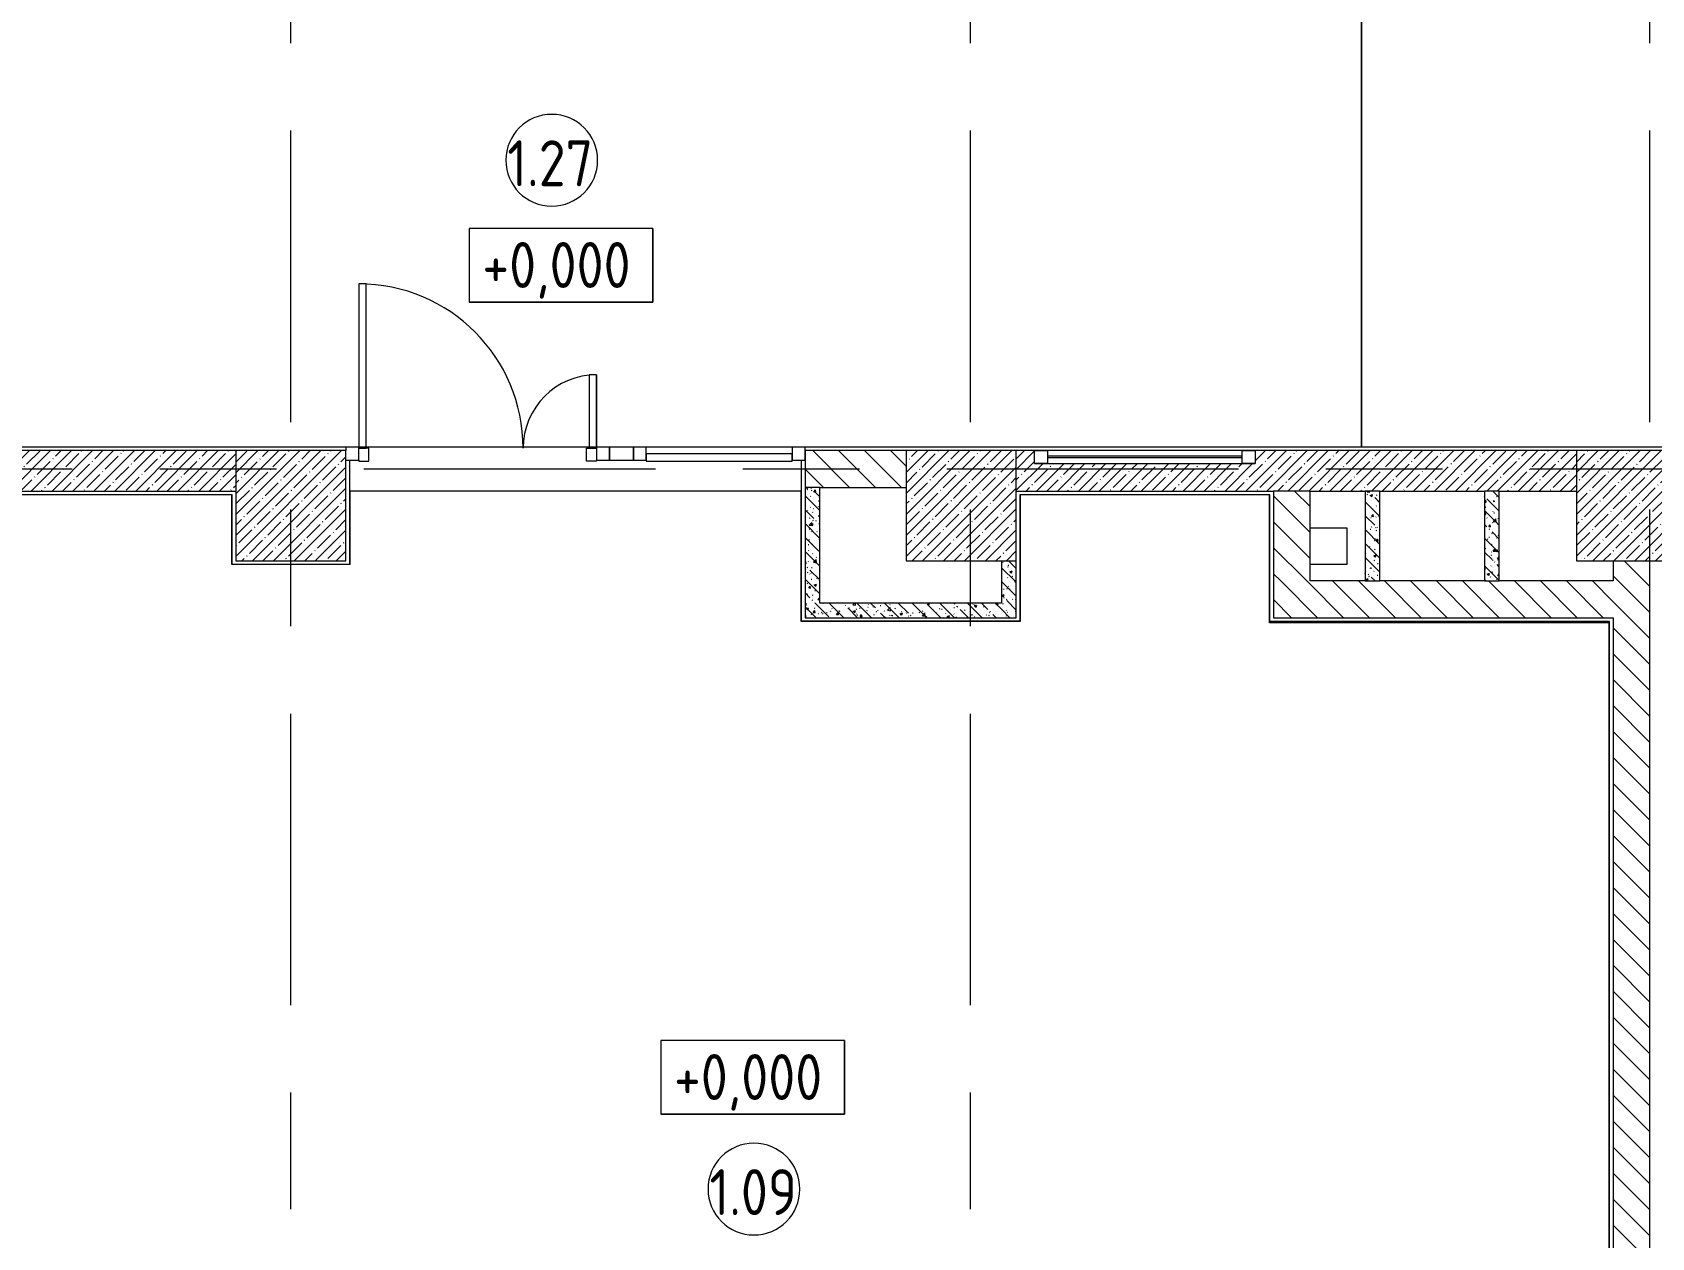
# Model space of a CAD drawing. Header units: millimetres. Extents: x -4029 to 232974, y -8553 to 104777.
# Drawn here: x 20803 to 29619, y 3614 to 10178 of the extents above; entities that cross this region are included whole.
import ezdxf

# ---------------------------------------------------------------- set-up
doc = ezdxf.new("R2010")
doc.units = ezdxf.units.MM
doc.linetypes.add('Осевая', pattern=[3175, 635, -476.25, 1587.5, -476.25])
for name, color, linetype, lineweight in [('A-AREA-BNDY', 7, 'Continuous', 9), ('A-AREA-IDEN', 7, 'Continuous', 9), ('A-GLAZ', 7, 'Continuous', 9), ('A-GLAZ-CURT', 7, 'Continuous', 9), ('A-GLAZ-CWMG', 7, 'Continuous', 9), ('A-WALL-1', 7, 'Continuous', 13), ('G-ANNO-DIMS', 7, 'Continuous', 9), ('I-WALL', 7, 'Continuous', 9), ('S-COLS', 7, 'Continuous', 9), ('Оси-2', 7, 'Осевая', 9)]:
    doc.layers.add(name, color=color, linetype=linetype, lineweight=lineweight)
for name, color, linetype, lineweight, true_color in [('A-DETL-GENF-3', 7, 'Continuous', 9, 0xaaaaaa), ('A-DOOR-1', 7, 'Continuous', 9, 0xaaaaaa), ('A-FLOR-1', 7, 'Continuous', 9, 0xaaaaaa), ('I-WALL-1', 7, 'Continuous', 9, 0x787878)]:
    doc.layers.add(name, color=color, linetype=linetype, lineweight=lineweight, true_color=true_color)
doc.styles.add('GOST Common', font='', dxfattribs={"width": 0.9, "height": 250})
doc.styles.get('GOST Common').set_extended_font_data('GOST Common')
pattern_1 = [(135, (0, 0), (-70.71068, -70.71068), [])]
pattern_2 = [(135, (0, 0), (-75.43415, -75.43415), [106.68, -17.78, 3.556, -17.78]), (135, (0, 75.39), (-75.43415, -75.43415), []), (50, (0, 0), (127.5292, -11.15758), [13.335, -146.685]), (355, (0, 0), (-24.66966, 133.74), [10.668, -117.348]), (100.451, (10.63, -0.93), (102.85973, 122.5818), [11.333, -124.663]), (46.184, (0, 35.56), (189.75516, -29.4304), [20.002, -220.027]), (96.636, (15.81, 33.1), (166.1822, 173.1996), [17, -186.995]), (351.184, (0, 35.56), (166.1839, 173.1976), [16.002, -176.022]), (21, (17.78, 26.67), (106.13027, -71.58603), [13.335, -146.685]), (326, (17.78, 26.67), (43.2619, 128.93175), [10.668, -117.348]), (71.451, (26.62, 20.7), (149.392, 57.34505), [11.333, -124.663]), (37.5, (0, 0), (2.16223, 59.18836), [3.353, -112.573, 3.353, -115.773, -117.793]), (37.5, (0, 0), (2.16223, 59.18836), [-235.052, 3.353, -114.44]), (7.5, (0, 0), (46.77386, 70.12615), [3.353, -64.567, 3.353, -109.906, -44.894]), (7.5, (0, 0), (46.77386, 70.12615), [-181.178, 3.353, -41.542]), (327.5, (-39.65, 0), (94.91367, -4.01009), [3.353, -41.097, 3.353, -135.331, -184.023]), (327.5, (-39.65, 0), (94.91367, -4.01009), [-183.134, 3.353, -180.67]), (317.5, (-57.43, 0), (103.69057, 17.79882), [3.353, -54.432, 3.353, -88.748, -130.683]), (317.5, (-57.43, 0), (103.69057, 17.79882), [-149.885, 3.353, -127.33])]
pattern_3 = [(45, (0, 0), (-57.02463, 57.02463), []), (45, (57.025, 0), (-57.02463, 57.02463), [100.806, -20.161, 3.353, -16.808])]

# ---------------------------------------------------------------- blocks, each defined once
blk = doc.blocks.new('BSC_Колонна _Прямоугольная - 600х600-23286269-План монтажа стен и перегородок 1 этажа в осях 1-12')
at = {"layer": 'S-COLS'}
h = blk.add_hatch(dxfattribs=at)
h.set_pattern_fill('FP_2', color=256, style=0, pattern_type=2)
h.set_pattern_definition([(45, (-29509.74, -7600), (-57.02463, 57.02463), []), (45, (-29452.72, -7600), (-57.02463, 57.02463), [100.806, -20.161, 3.353, -16.808])])
h.paths.add_polyline_path([(100, -300), (300, -300), (300, 300), (-300, 300), (-300, -300), (-23.5, -300)])
for p, q in [((300, 300), (-300, 300)), ((-300, 300), (-300, -300)), ((300, -300), (300, 300)), ((-300, -300), (300, -300))]:
    blk.add_line(p, q, dxfattribs=at)
blk = doc.blocks.new('BSC_Колонна _Прямоугольная - 600х600-V5-План монтажа стен и перегородок 1 этажа в осях 1-12')
at = {"layer": 'S-COLS'}
h = blk.add_hatch(dxfattribs=at)
h.set_pattern_fill('FP_10', color=256, style=0, pattern_type=2)
h.set_pattern_definition([(45, (-25860, -7600), (-57.02463, 57.02463), []), (45, (-25802.975, -7600), (-57.02463, 57.02463), [100.806, -20.161, 3.353, -16.808])])
h.paths.add_polyline_path([(300, -300), (300, 300), (-300, 300), (-300, -300), (-110.8, -300)])
for p, q in [((300, 300), (-300, 300)), ((-300, 300), (-300, -300)), ((300, -300), (300, 300)), ((-300, -300), (300, -300))]:
    blk.add_line(p, q, dxfattribs=at)
blk = doc.blocks.new('BSC_Колонна _Прямоугольная - 600х600-V48-План монтажа стен и перегородок 1 этажа в осях 1-12')
at = {"layer": 'S-COLS'}
h = blk.add_hatch(dxfattribs=at)
h.set_pattern_fill('FP_75', color=256, style=0, pattern_type=2)
h.set_pattern_definition([(45, (-22210, -7600), (-57.02463, 57.02463), []), (45, (-22152.975, -7600), (-57.02463, 57.02463), [100.806, -20.161, 3.353, -16.808])])
h.paths.add_polyline_path([(300, -300), (300, 300), (-300, 300), (-300, -300), (246.8, -300)])
for p, q in [((300, 300), (-300, 300)), ((-300, 300), (-300, -300)), ((300, -300), (300, 300)), ((-300, -300), (300, -300))]:
    blk.add_line(p, q, dxfattribs=at)
blk = doc.blocks.new('Прямоугольный импост - 50 x 70 мм-31700031-План монтажа стен и перегородок 1 этажа в осях 1-12')
at = {"layer": 'A-GLAZ-CWMG'}
for p, q in [((-70, 35), (0, 35)), ((-70, -35), (-70, 35)), ((0, 35), (0, -35)), ((0, -35), (-70, -35))]:
    blk.add_line(p, q, dxfattribs=at)
blk = doc.blocks.new('Дверь_Витражная_остекление_ - ДВН_ДАО_Главный вход_1200 в свету-31742133-План монтажа стен и перегородок 1 этажа в осях 1-12')
at = {"layer": 'A-DETL-GENF-3'}
for p, q in [((-607.5, 925), (-647.5, 925)), ((-647.5, 925), (-647.5, 35)), ((-607.5, 30), (-607.5, 925)), ((647.5, 430), (607.5, 430)), ((607.5, 430), (607.5, 30)), ((647.5, 35), (647.5, 430)), ((-647.5, 30), (-607.5, 30)), ((-592.5, 30), (-647.5, 30)), ((-592.5, -40), (-592.5, 30)), ((592.5, -40), (592.5, 30)), ((592.5, 30), (647.5, 30)), ((607.5, 30), (647.5, 30)), ((-647.5, -35), (-647.5, -40)), ((-647.5, -40), (-592.5, -40)), ((647.5, -40), (592.5, -40)), ((647.5, -35), (647.5, -40))]:
    blk.add_line(p, q, dxfattribs=at)
at = {"layer": 'A-DOOR-1'}
for p, q in [((-647.5, 925), (-647.5, 35)), ((647.5, 430), (647.5, 35))]:
    blk.add_line(p, q, dxfattribs=at)
for centre, radius, start, end in [((-647.5, 30), 895, 360, 90), ((647.5, 30), 400, 90, 180)]:
    blk.add_arc(centre, radius, start, end, dxfattribs=at)
blk = doc.blocks.new('Системная панель - Стемалит - 40мм-31720939-План монтажа стен и перегородок 1 этажа в осях 1-12')
at = {"layer": 'A-GLAZ-CURT'}
for p, q in [((65, 35), (-65, 35)), ((-65, 35), (-65, -35)), ((65, -35), (65, 35)), ((-65, -35), (65, -35))]:
    blk.add_line(p, q, dxfattribs=at)
blk = doc.blocks.new('Прямоугольный импост - 50 x 70 мм-31687886-План монтажа стен и перегородок 1 этажа в осях 1-12')
at = {"layer": 'A-GLAZ-CWMG'}
for p, q in [((-35, 35), (35, 35)), ((-35, -35), (-35, 35)), ((35, 35), (35, -35)), ((35, -35), (-35, -35))]:
    blk.add_line(p, q, dxfattribs=at)
blk = doc.blocks.new('Прямоугольный импост - 50 x 70 мм-31701779-План монтажа стен и перегородок 1 этажа в осях 1-12')
at = {"layer": 'A-GLAZ-CWMG'}
for p, q in [((0, 35), (-70, 35)), ((-70, 35), (-70, -35)), ((-70, -35), (0, -35)), ((0, -35), (0, -17))]:
    blk.add_line(p, q, dxfattribs=at)
blk = doc.blocks.new('Системная панель - Стекло - 40мм-31720953-План монтажа стен и перегородок 1 этажа в осях 1-12')
at = {"layer": 'A-GLAZ-CURT'}
for p, q in [((397.5, 0), (-397.5, 0)), ((-397.5, 0), (-397.5, -40)), ((397.5, -40), (397.5, 0)), ((-397.5, -40), (397.5, -40))]:
    blk.add_line(p, q, dxfattribs=at)
blk = doc.blocks.new('Прямоугольный импост - 50 x 70 мм-31702100-План монтажа стен и перегородок 1 этажа в осях 1-12')
at = {"layer": 'A-GLAZ-CWMG'}
for p, q in [((-35, 35), (35, 35)), ((-35, -35), (-35, 35)), ((35, 35), (35, -35)), ((35, -35), (-35, -35))]:
    blk.add_line(p, q, dxfattribs=at)
blk = doc.blocks.new('Прямоугольный импост - 50 x 70 мм-31720914-План монтажа стен и перегородок 1 этажа в осях 1-12')
at = {"layer": 'A-GLAZ-CWMG'}
blk.add_line((24940, 7918), (24145, 7918), dxfattribs=at)
blk = doc.blocks.new('120_Окно_СКБ_1Ст - 120_Окно_СКБ_1Ст 400х1200 EI30-24228621-План монтажа стен и перегородок 1 этажа в осях 1-12')
at = {"layer": 'A-GLAZ'}
for p, q in [((-600, 40), (-600, 110)), ((-600, 110), (-530, 110)), ((600, 110), (-600, 110)), ((-530, 110), (-530, 40)), ((530, 40), (530, 110)), ((530, 110), (600, 110)), ((600, 110), (600, 40)), ((-530, 40), (-600, 40)), ((-600, 40), (600, 40)), ((530, 80), (-530, 80)), ((530, 70), (-530, 70)), ((600, 40), (530, 40))]:
    blk.add_line(p, q, dxfattribs=at)
blk = doc.blocks.new('Марка_Помещения - Номер-25198446-План монтажа стен и перегородок 1 этажа в осях 1-12')
at = {"layer": 'A-AREA-IDEN'}
for start, end in [(360, 180), (180, 360)]:
    blk.add_arc((0, 0), 2.5, start, end, dxfattribs=at)
blk = doc.blocks.new('Высотные отметки - 10х4_h_-17668695-План монтажа стен и перегородок 1 этажа в осях 1-12')
at = {"layer": 'G-ANNO-DIMS'}
for p, q in [((-5, 4), (-5, 0)), ((5, 4), (-5, 4)), ((5, 4), (-5, 4)), ((-5, 4), (-5, 0)), ((5, 4), (5, 0)), ((5, 0), (5, 4)), ((5, 0), (-5, 0)), ((-5, 0), (5, 0))]:
    blk.add_line(p, q, dxfattribs=at)

msp = doc.modelspace()

# ---------------------------------------------------------------- hatches: boundary and pattern name
at = {"layer": 'I-WALL'}
h = msp.add_hatch(dxfattribs=at)
h.set_pattern_fill('FP_1', color=256, style=0, pattern_type=2)
h.set_pattern_definition(pattern_3)
h.paths.add_polyline_path([(20040.2702, 7680), (21910, 7680), (21910, 7900), (18485, 7900), (18485, 7680), (19766.2086, 7680)])
h.paths.add_polyline_path([(17260, 7680), (17535, 7680), (17535, 7900), (17260, 7900), (17260, 7841.3333)])
h = msp.add_hatch(dxfattribs=at)
h.set_pattern_fill('FP_18', color=256, style=0, pattern_type=2)
h.set_pattern_definition(pattern_1)
h.paths.add_polyline_path([(25090, 7700), (25560, 7700), (25560, 7900), (25010, 7900), (25010, 7700)])
h = msp.add_hatch(dxfattribs=at)
h.set_pattern_fill('FP_1', color=256, style=0, pattern_type=2)
h.set_pattern_definition(pattern_3)
h.paths.add_polyline_path([(27664.9526, 7680), (29209.7435, 7680), (29209.7435, 7900), (27460.0001, 7900), (27460.0001, 7830), (26260.0001, 7830), (26260.0001, 7900), (26160, 7900), (26160, 7680), (27659.8332, 7680)])
h = msp.add_hatch(dxfattribs=at)
h.set_pattern_fill('FP_18', color=256, style=0, pattern_type=2)
h.set_pattern_definition(pattern_1)
h.paths.add_polyline_path([(27661.5759, 7190), (27760.0001, 7190), (27759.7435, 7680), (27560.0001, 7680), (27560.0001, 7190)])
h = msp.add_hatch(dxfattribs=at)
h.set_pattern_fill('FP_18', color=256, style=0, pattern_type=2)
h.set_pattern_definition(pattern_1)
h.paths.add_polyline_path([(29599.2325, 500), (29609.7435, 500), (29609.7435, 7300), (29409.7435, 7300), (29409.7435, 500)])
h = msp.add_hatch(dxfattribs=at)
h.set_pattern_fill('FP_18', color=256, style=0, pattern_type=2)
h.set_pattern_definition(pattern_1)
h.paths.add_polyline_path([(29389.7435, 6990), (29409.7435, 6990), (29409.7435, 7190), (27560.0001, 7190), (27560.0001, 6990), (29189.7435, 6990)])
at = {"layer": 'I-WALL-1'}
h = msp.add_hatch(dxfattribs=at)
h.set_pattern_fill('FP_43', color=256, style=0, pattern_type=2)
h.set_pattern_definition(pattern_2)
h.paths.add_polyline_path([(25010, 7070), (25090, 7070), (25090, 7700), (25010, 7700), (25010, 7278.5603)])
h = msp.add_hatch(dxfattribs=at)
h.set_pattern_fill('FP_43', color=256, style=0, pattern_type=2)
h.set_pattern_definition(pattern_2)
h.paths.add_polyline_path([(28060.0001, 7190), (28140.0001, 7190), (28140.0001, 7680), (28060.0001, 7680), (28060.0001, 7213.2863)])
h = msp.add_hatch(dxfattribs=at)
h.set_pattern_fill('FP_43', color=256, style=0, pattern_type=2)
h.set_pattern_definition(pattern_2)
h.paths.add_polyline_path([(28790.0001, 7190), (28790.0001, 7680), (28710.0001, 7680), (28710.0001, 7190)])
h = msp.add_hatch(dxfattribs=at)
h.set_pattern_fill('FP_43', color=256, style=0, pattern_type=2)
h.set_pattern_definition(pattern_2)
h.paths.add_polyline_path([(26080, 6990), (26160, 6990), (26160, 7300), (26080, 7300), (26080, 7070)])
h = msp.add_hatch(dxfattribs=at)
h.set_pattern_fill('FP_43', color=256, style=0, pattern_type=2)
h.set_pattern_definition(pattern_2)
h.paths.add_polyline_path([(25540, 6990), (26080, 6990), (26080, 7070), (25010, 7070), (25010, 6990), (25147.3163, 6990)])

# ---------------------------------------------------------------- linework, layer by layer
at = {"layer": 'A-AREA-BNDY', "flags": 128}
for points in [[(28061, 10879.5), (28040, 10879.5), (28040, 7921), (30210, 7921), (30210, 7883), (32710, 7883), (32710, 7921), (38519, 7921), (38519, 10679), (37969, 10679), (37969, 11221), (38249, 11221), (38249, 23003), (37619.5, 23003), (37476.9904, 23003), (36990, 23003), (36990, 23004), (35190, 23004), (35190, 23003), (34703.0096, 23003), (34560.5, 23003), (34231, 23003), (34231, 13759), (28061, 13759)], [(28040, 7921), (28040, 10879), (22569, 10879), (22569, 11878.9998), (20231, 11878.9998), (20231, 10900), (20210, 10890), (20210, 7921)], [(27539.0001, 7659), (26181, 7659), (26181, 6969), (24989, 6969), (24989, 7679), (22531, 7679), (22531, 7279), (21889, 7279), (21889, 7659), (20731, 7659), (20731, 141), (21889, 141), (21889, 521), (22656, 521), (22656, 141), (25539, 141), (25539, 521), (26429.5023, 521), (26429.5023, 141), (29188.7435, 141), (29188.7435, 521), (29388.7435, 521), (29388.7435, 6962), (27539.0001, 6962)]]:
    msp.add_lwpolyline(points, close=True, dxfattribs=at)
at = {"layer": 'A-FLOR-1'}
for p, q in [((20230, 7920), (38282.6518, 7920)), ((22530, 7920), (22530, 7918)), ((22530, 7848), (22530, 7280)), ((24990, 7918), (24990, 7920)), ((24990, 6971), (24990, 7848)), ((21890, 7660), (20730, 7660)), ((21890, 7280), (21890, 7660)), ((27540.0001, 7660), (26180, 7660)), ((26180, 7660), (26180, 6971)), ((27540.0001, 6970), (27540.0001, 7660)), ((27760.0001, 7480), (27959.7435, 7480)), ((27959.7435, 7480), (27959.7435, 7280)), ((22530, 7280), (21890, 7280)), ((27959.7435, 7280), (27760.0001, 7280)), ((26180, 6971), (24990, 6971)), ((29389.7435, 6970), (27540.0001, 6970)), ((29389.7435, 520), (29389.7435, 6970))]:
    msp.add_line(p, q, dxfattribs=at)
at = {"layer": 'A-WALL-1'}
for p, q in [((25090, 7700), (25010, 7700)), ((27760.0001, 7680), (27560.0001, 7680)), ((28140.0001, 7680), (28060.0001, 7680)), ((28790.0001, 7680), (28710.0001, 7680)), ((28060.0001, 7190), (28140.0001, 7190)), ((28710.0001, 7190), (28790.0001, 7190))]:
    msp.add_line(p, q, dxfattribs=at)
at = {"layer": 'I-WALL'}
for p, q in [((21910, 7900), (18515, 7900)), ((25560, 7900), (25010, 7900)), ((25010, 7900), (25010, 6990)), ((26260.0001, 7900), (26160, 7900)), ((29209.7435, 7900), (27460.0001, 7900)), ((20710, 7680), (21910, 7680)), ((25090, 7700), (25560, 7700)), ((25090, 7070), (25090, 7700)), ((26160, 7680), (27560.0001, 7680)), ((27560.0001, 7680), (27560.0001, 6990)), ((27760.0001, 7680), (28060.0001, 7680)), ((27760.0001, 7190), (27760.0001, 7680)), ((28060.0001, 7680), (28060.0001, 7190)), ((28140.0001, 7190), (28140.0001, 7680)), ((28140.0001, 7680), (28710.0001, 7680)), ((28710.0001, 7680), (28710.0001, 7190)), ((28790.0001, 7680), (29209.7435, 7680)), ((28790.0001, 7190), (28790.0001, 7680)), ((26080, 7300), (26080, 7070)), ((26160, 6990), (26160, 7300)), ((29409.7435, 7300), (29409.7435, 7190)), ((29609.7435, 500), (29609.7435, 7300)), ((28060.0001, 7190), (27760.0001, 7190)), ((28710.0001, 7190), (28140.0001, 7190)), ((29409.7435, 7190), (28790.0001, 7190)), ((26080, 7070), (25090, 7070)), ((25010, 6990), (26160, 6990)), ((27560.0001, 6990), (29409.7435, 6990)), ((29409.7435, 6990), (29409.7435, 500))]:
    msp.add_line(p, q, dxfattribs=at)
at = {"layer": 'Оси-2'}
for p, q in [((22210, 593.7414), (22210, 24898.0711)), ((25910, 593.7414), (25910, 24898.0711)), ((29610, 593.7414), (29610, 24898.0711)), ((-728.7494, 7800), (36035.9723, 7800))]:
    msp.add_line(p, q, dxfattribs=at)

# ---------------------------------------------------------------- block references
at = {"layer": 'A-AREA-IDEN', "xscale": 99.99999999999993, "yscale": 99.99999999999993, "zscale": 99.99999999999993}
for p in [(23630.5426, 9481.1365), (24731.6389, 3878.7307)]:
    msp.add_blockref('Марка_Помещения - Номер-25198446-План монтажа стен и перегородок 1 этажа в осях 1-12', p, dxfattribs=at)
at = {"layer": 'A-DOOR-1'}
msp.add_blockref('Дверь_Витражная_остекление_ - ДВН_ДАО_Главный вход_1200 в свету-31742133-План монтажа стен и перегородок 1 этажа в осях 1-12', (23227.5, 7883), dxfattribs=at)
at = {"layer": 'A-GLAZ'}
msp.add_blockref('120_Окно_СКБ_1Ст - 120_Окно_СКБ_1Ст 400х1200 EI30-24228621-План монтажа стен и перегородок 1 этажа в осях 1-12', (26860.0001, 7790), dxfattribs=at)
at = {"layer": 'A-GLAZ-CURT'}
for name, p in [('Системная панель - Стемалит - 40мм-31720939-План монтажа стен и перегородок 1 этажа в осях 1-12', (24010, 7883)), ('Системная панель - Стекло - 40мм-31720953-План монтажа стен и перегородок 1 этажа в осях 1-12', (24542.5, 7883))]:
    msp.add_blockref(name, p, dxfattribs=at)
at = {"layer": 'A-GLAZ-CWMG', "rotation": 180}
msp.add_blockref('Прямоугольный импост - 50 x 70 мм-31701779-План монтажа стен и перегородок 1 этажа в осях 1-12', (22510, 7883), dxfattribs=at)
at = {"layer": 'A-GLAZ-CWMG', "extrusion": (0, 0, -1), "rotation": 180}
for name, p in [('Прямоугольный импост - 50 x 70 мм-31687886-План монтажа стен и перегородок 1 этажа в осях 1-12', (-23910, 7883)), ('Прямоугольный импост - 50 x 70 мм-31702100-План монтажа стен и перегородок 1 этажа в осях 1-12', (-24110, 7883)), ('Прямоугольный импост - 50 x 70 мм-31700031-План монтажа стен и перегородок 1 этажа в осях 1-12', (-25010, 7883))]:
    msp.add_blockref(name, p, dxfattribs=at)
at = {"layer": 'A-GLAZ-CWMG'}
msp.add_blockref('Прямоугольный импост - 50 x 70 мм-31720914-План монтажа стен и перегородок 1 этажа в осях 1-12', (0, 0), dxfattribs=at)
at = {"layer": 'G-ANNO-DIMS', "xscale": 99.99999999999993, "yscale": 99.99999999999993, "zscale": 99.99999999999993}
for p in [(23681.1169, 8709.249), (24724.7177, 4287.2118)]:
    msp.add_blockref('Высотные отметки - 10х4_h_-17668695-План монтажа стен и перегородок 1 этажа в осях 1-12', p, dxfattribs=at)
at = {"layer": 'S-COLS'}
for name, p in [('BSC_Колонна _Прямоугольная - 600х600-V48-План монтажа стен и перегородок 1 этажа в осях 1-12', (22210, 7600)), ('BSC_Колонна _Прямоугольная - 600х600-V5-План монтажа стен и перегородок 1 этажа в осях 1-12', (25860, 7600)), ('BSC_Колонна _Прямоугольная - 600х600-23286269-План монтажа стен и перегородок 1 этажа в осях 1-12', (29509.7435, 7600))]:
    msp.add_blockref(name, p, dxfattribs=at)

# ---------------------------------------------------------------- texts
at = {"layer": 'A-AREA-IDEN', "char_height": 250, "width": 606.07575, "attachment_point": 1, "style": 'GOST Common'}
for s, insert in [('1.27', (23388.6594, 9589.6958)), ('1.09', (24489.7558, 3987.29))]:
    msp.add_mtext(s, dxfattribs=dict(at, insert=insert))
at = {"layer": 'G-ANNO-DIMS', "char_height": 250, "width": 1028.822569, "attachment_point": 1, "line_spacing_factor": 1.022761, "style": 'GOST Common'}
for insert in [(23252.4409, 9035.9561), (24296.0416, 4613.9189)]:
    msp.add_mtext('+0,000', dxfattribs=dict(at, insert=insert))

doc.saveas('drawing.dxf')
